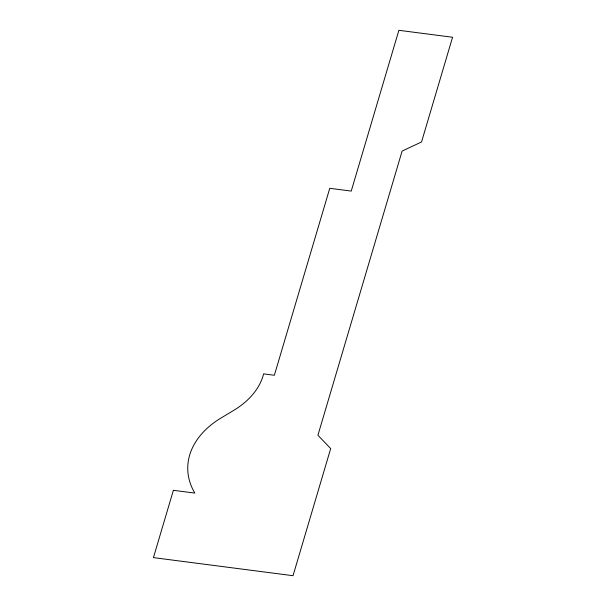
<?xml version="1.0" encoding="UTF-8"?>
<svg xmlns="http://www.w3.org/2000/svg" width="606" height="606" viewBox="0 0 606 606"><rect width="100%" height="100%" fill="white"/><g stroke="black" fill="none" stroke-linecap="round" stroke-linejoin="round"><path stroke-width="0.91" d="M173.377 490.307L153.432 557.618L293.024 575.7L330.694 448.569L317.915 435.26L402.111 151.083L421.541 141.956L452.568 37.254L398.877 30.3L351.238 191.087L329.762 188.307L274.366 375.265L263.625 373.872A88.378 61.282 -1.5 0 1 231.742 411.542L219.22 419.11A94.203 65.319 -1.5 0 0 194.852 493.095L173.377 490.307"/></g></svg>
